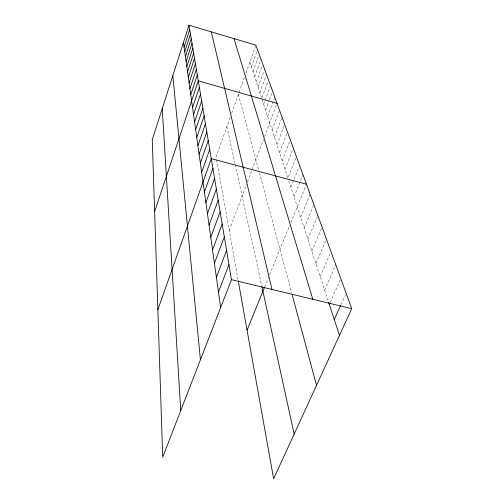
<?xml version="1.0" encoding="UTF-8"?>
<svg xmlns="http://www.w3.org/2000/svg" width="504" height="504" viewBox="0 0 504 504"><rect width="100%" height="100%" fill="white"/><g stroke="black" fill="none" stroke-linecap="round" stroke-linejoin="round"><path stroke-width="0.38" stroke-dasharray="2.52 1.89" d="M230.177 117.394L216.109 156.927L216.499 159.1M231.695 113.11L244.446 77.276M245.977 72.973L255.604 45.914M251.401 66.849L257.519 49.72M253.002 71.725L259.22 54.394M254.646 76.747L260.707 59.938M256.341 81.913L262.502 64.896M258.086 87.23L264.367 69.98M259.881 92.711L266.54 74.516M262.004 97.618L267.7 82.139M263.642 104.177L270.541 85.516M265.614 110.181L269.123 100.731M269.394 100L272.639 91.281M267.643 116.374L274.806 97.228M229.238 230.41L246.651 184.143M247.458 181.988L263.435 139.539M264.518 136.647L277.043 103.377M272.059 129.837L279.512 110.162M274.459 137.157L282.07 117.193M276.948 144.743L284.722 124.488M279.525 152.611L287.192 132.791M282.209 160.776L290.336 139.917M284.987 169.262L293.309 148.082M295.829 158.01L287.878 178.082L262.212 99.811M290.89 187.255L293.8 179.972M294.09 179.248L299.615 165.413M294.021 196.806L302.967 174.617M264.682 286.889L268.519 277.471M269.653 274.674L289.699 225.408M290.852 222.573L306.457 184.218M300.693 217.136L310.099 194.229M304.246 227.972L313.614 205.393M307.957 239.293L317.885 215.624M311.837 251.131L322.043 227.065M315.901 263.529L326.409 239.047M320.166 276.513L330.668 252.328M324.633 290.147L335.777 264.808M330.29 302.312L340.187 280.111M341.006 304.624L345.498 294.695M249.845 62.105L261.5 97.65M288.805 180.904L328.387 301.6M238.361 94.38L258.678 170.031M259.447 172.878L291.64 292.736M226.894 126.605L235.072 163.958M235.229 164.676L261.771 286.02M216.626 159.818L238.127 280.161"/><path stroke-width="0.76" d="M189.006 25.2L152.265 139.728L162.71 457.134L231.462 279.676L189.006 25.2L255.868 45.177L351.735 308.662L273.615 478.8L238.253 280.879M184.073 47.105L189.731 29.534M184.729 51.78L190.474 33.995M185.403 56.587L191.237 38.581M186.102 61.545L192.024 43.312M186.814 66.648L192.837 48.182M187.557 71.908L193.675 53.204M188.313 77.326L194.544 58.382M189.101 82.921L195.432 63.725M189.913 88.698L196.352 69.243M190.751 94.657L197.303 74.945M154.627 211.56L198.286 80.829L277.043 103.377M192.566 107.617L199.37 87.343M193.561 114.673L200.498 94.09M194.588 121.987L201.669 101.096M195.653 129.585L202.879 108.366M196.762 137.472L204.145 115.926M197.908 145.675L205.456 123.789M199.105 154.211L206.816 131.972M200.353 163.094L208.24 140.49M201.657 172.349L209.721 149.379M157.859 309.695L211.271 158.647L306.457 184.218M204.422 192.087L212.883 168.33M205.903 202.621L214.572 178.454M207.446 213.633L216.342 189.05M209.066 225.168L218.194 200.145M210.767 237.252L220.135 211.787M212.543 249.934L222.176 224.009M214.414 263.258L224.318 236.855M216.386 277.276L226.573 250.375M218.453 292.036L228.955 264.632M247.067 330.196L264.386 287.614M329.326 304.46L329.969 303.03M334.265 319.517L340.685 305.336M231.462 279.676L351.735 308.662M328.627 302.312L339.469 335.381M234.039 38.657L312.82 299.281M292.036 294.216L316.518 385.365M211.308 31.865L271.933 289.428M261.935 286.763L294.16 434.057M183.437 42.563L220.639 307.604M172.822 75.65L200.416 359.799M162.225 108.675L180.753 410.558"/></g></svg>
